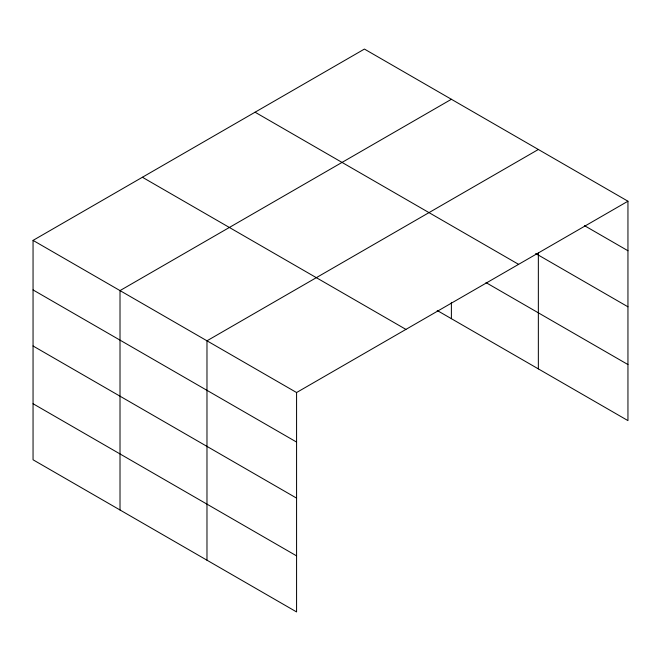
<?xml version="1.0" encoding="UTF-8"?>
<svg xmlns="http://www.w3.org/2000/svg" width="661" height="661" viewBox="0 0 661 661"><rect width="100%" height="100%" fill="white"/><g stroke="black" fill="none" stroke-linecap="round" stroke-linejoin="round"><path stroke-width="0.99" d="M627.95 201.217L364.426 49.071L33.05 240.389L33.05 459.783L296.574 611.929L296.574 392.535L627.95 201.217L627.95 420.611L437.185 310.48M451.389 99.282L120.013 290.6L120.013 509.986M538.351 149.485L206.976 340.803L206.976 560.197M584.481 225.649L627.95 250.75M535.691 253.535L627.95 306.803M255.072 112.205L518.596 264.35M485.992 282.602L627.95 364.558M142.404 177.255L405.928 329.401M33.05 240.389L296.574 392.535M33.05 289.923L296.574 442.069M33.05 345.976L296.574 498.121M33.05 403.731L296.574 555.876M538.351 253.039L538.351 368.879M451.389 302.366L451.389 318.676"/></g></svg>
